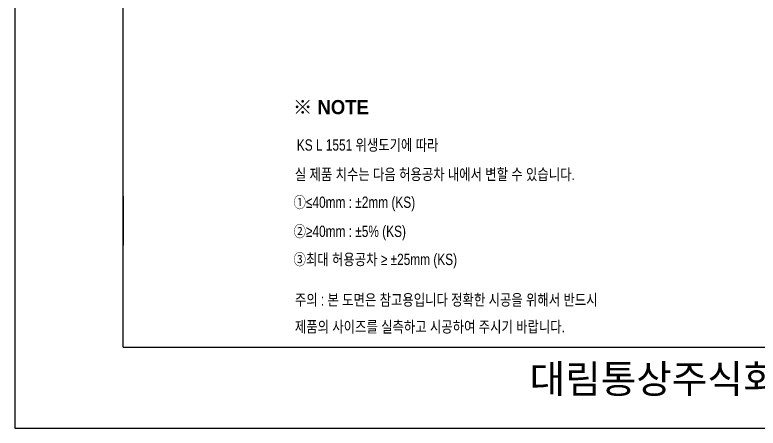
# Model space of a CAD drawing. Extents: x 65957 to 68383, y 58274 to 61705.
# Drawn here: x 65957 to 67269, y 58274 to 59003 of the extents above; entities that cross this region are included whole.
import ezdxf
from ezdxf.lldxf.tags import DXFTag

# ---------------------------------------------------------------- set-up
doc = ezdxf.new("R2010")
doc.units = 0
doc.header["$MEASUREMENT"] = 0
doc.layers.get('0').update_dxf_attribs({"linetype": 'CONTINUOUS'})
for name, color, linetype in [('2', 2, 'CONTINUOUS'), ('Dim', 4, 'CONTINUOUS'), ('LINE', 7, 'CONTINUOUS'), ('YA', 7, 'CONTINUOUS')]:
    doc.layers.add(name, color=color, linetype=linetype)
doc.styles.add('MtXpl_', font='')
doc.styles.add('굴림', font='', dxfattribs={"height": 3.2})
doc.styles.add('스타일1', font='txt.shx', dxfattribs={"bigfont": 'ghs.shx'})
doc.styles.get('MtXpl_').set_extended_font_data('Gulim', bold=True)
doc.styles.get('굴림').set_extended_font_data('Gulim')
tags = doc.linetypes.add('Amconstr', pattern=[9999, 9999, 0]).pattern_tags.tags
tags[6:7] = [DXFTag(74, 4), DXFTag(75, 0), DXFTag(340, '0'), DXFTag(46, 1.0), DXFTag(50, 0.0), DXFTag(44, 0.0), DXFTag(45, 0.0)]
tags[4:5] = [DXFTag(74, 4), DXFTag(75, 0), DXFTag(340, '0'), DXFTag(46, 1.0), DXFTag(50, 0.0), DXFTag(44, 0.0), DXFTag(45, 0.0)]

msp = doc.modelspace()

# ---------------------------------------------------------------- linework, layer by layer
at = {"layer": 'LINE', "linetype": 'Amconstr'}
msp.add_line((67236.1, 58416.9), (67308.1, 58416.9), dxfattribs=at)
at = {"layer": 'YA', "color": 7}
for p, q in [((66148.6, 58416.9), (66148.6, 60514.7)), ((66148.6, 58683.4), (66148.6, 58596.9)), ((66148.6, 58416.9), (67236.1, 58416.9)), ((66220.6, 58416.9), (67236.1, 58416.9))]:
    msp.add_line(p, q, dxfattribs=at)
at = {"layer": 'YA', "color": 0}
msp.add_lwpolyline([(65957.2, 58274.4), (68382.7, 58274.4), (68382.7, 61704.7), (65957.2, 61704.7)], close=True, dxfattribs=at)

# ---------------------------------------------------------------- texts
at = {"color": 3, "style": '굴림', "width": 0.8}
for s, p in [('KS L 1551 위생도기에 따라', (66454.9, 58763.8)), ('실 제품 치수는 다음 허용공차 내에서 변할 수 있습니다.', (66451.5, 58712.1)), ('①≤40mm : ±2mm (KS)', (66449.2, 58662.8)), ('②≥40mm : ±5%%% (KS)', (66449.2, 58611.5)), ('③최대 허용공차 ≥ ±25mm (KS)', (66449.2, 58562))]:
    msp.add_text(s, height=20, dxfattribs=at).set_placement(p)
at = {"color": 1, "style": '굴림', "width": 0.8}
for s, p in [('주의 : 본 도면은 참고용입니다 정확한 시공을 위해서 반드시', (66451.5, 58490.6)), ('제품의 사이즈를 실측하고 시공하여 주시기 바랍니다.', (66451.5, 58443.1))]:
    msp.add_text(s, height=20, dxfattribs=at).set_placement(p)
at = {"layer": '2', "style": 'MtXpl_'}
msp.add_text('※ NOTE', height=25, dxfattribs=at).set_placement((66448.1, 58828.1))
at = {"layer": 'Dim', "color": 0, "insert": (66738.6, 58386.1), "char_height": 50, "width": 1090, "attachment_point": 1, "style": '스타일1'}
msp.add_mtext('{\\fGulim|b0|i0|c129|p50;       대림통상주식회사\\P}', dxfattribs=at)

doc.saveas('drawing.dxf')
